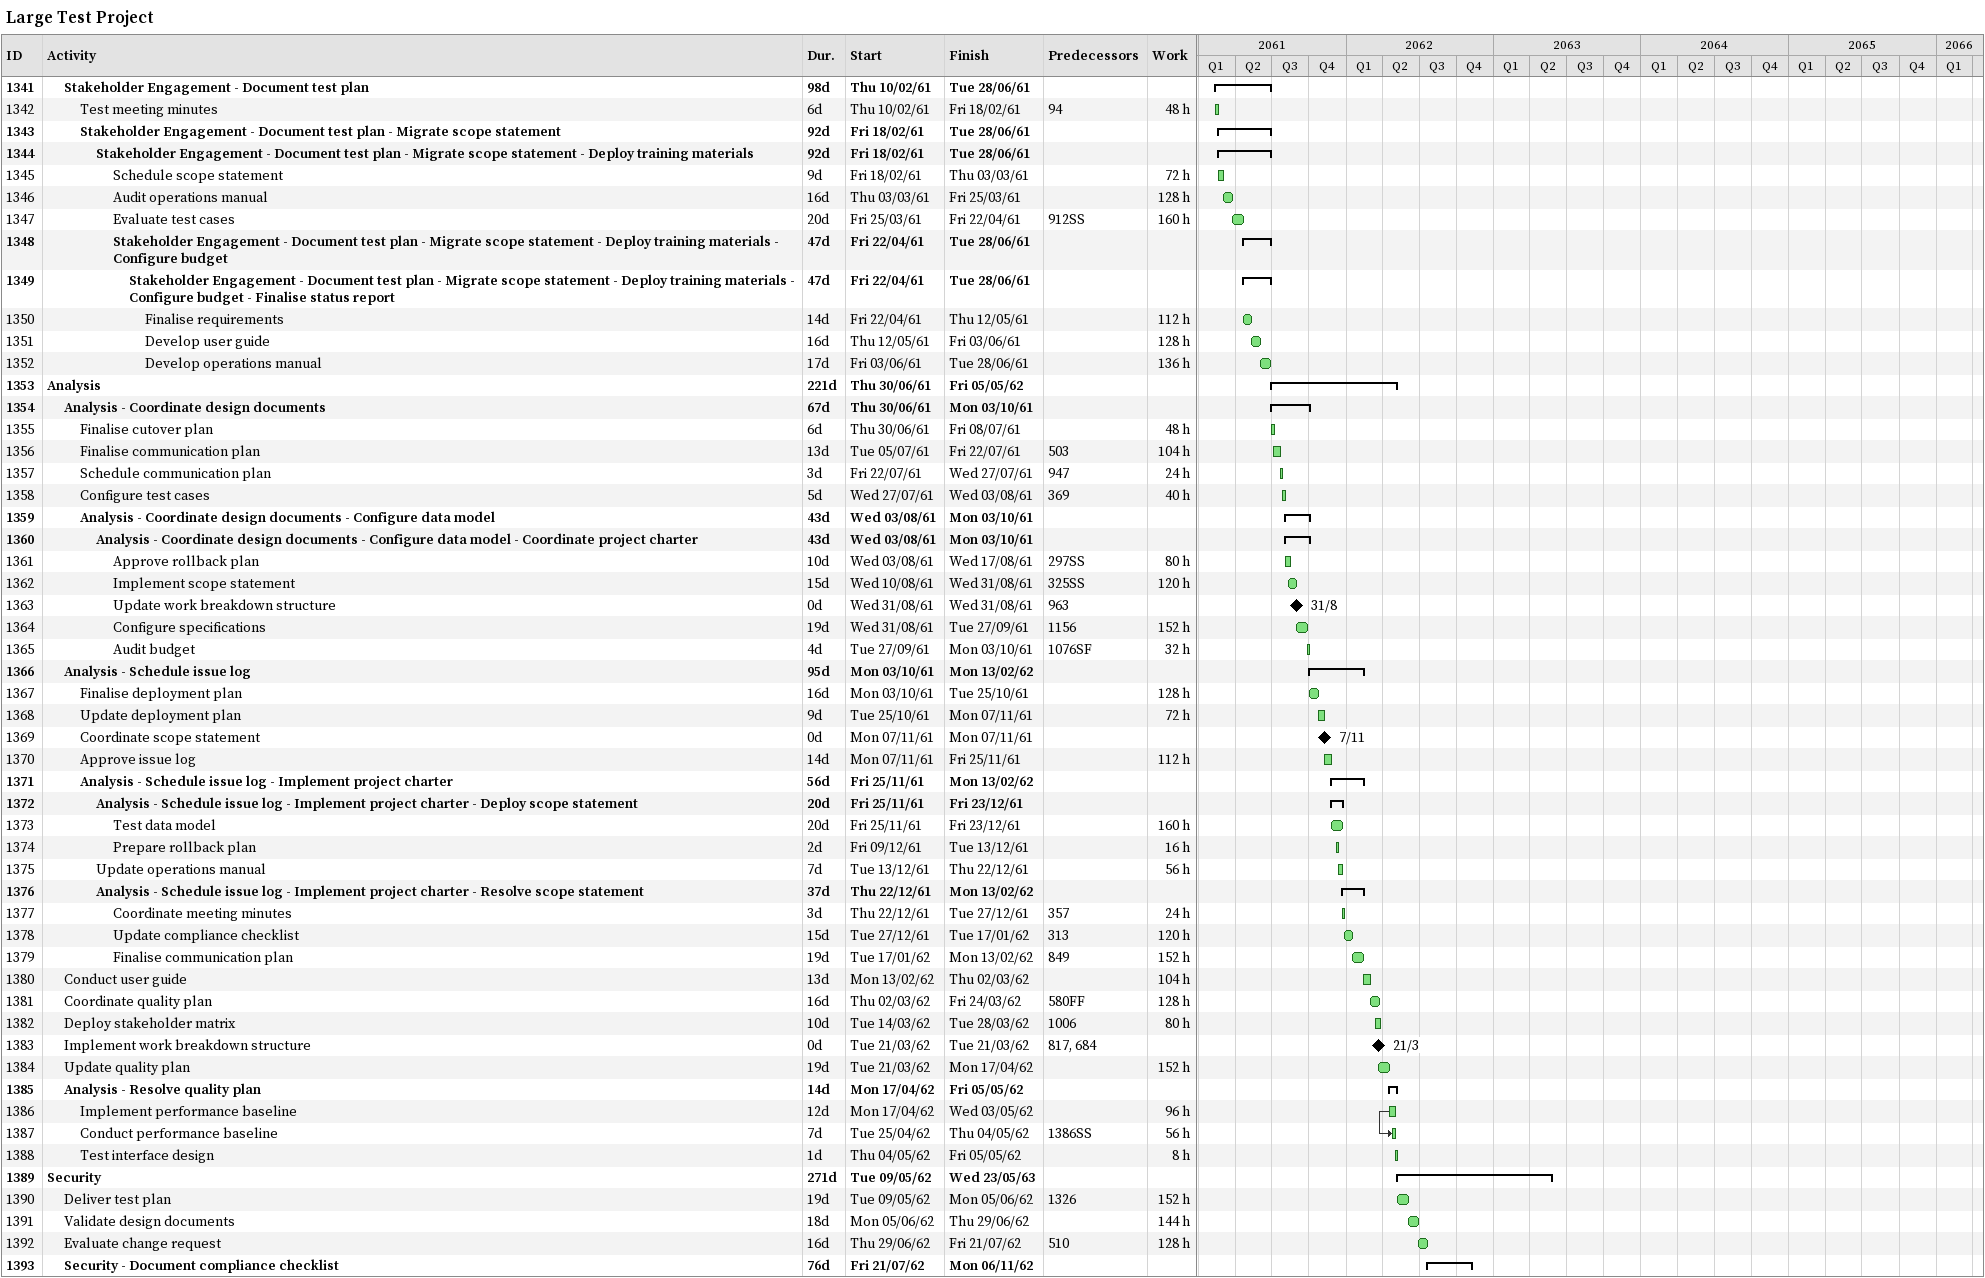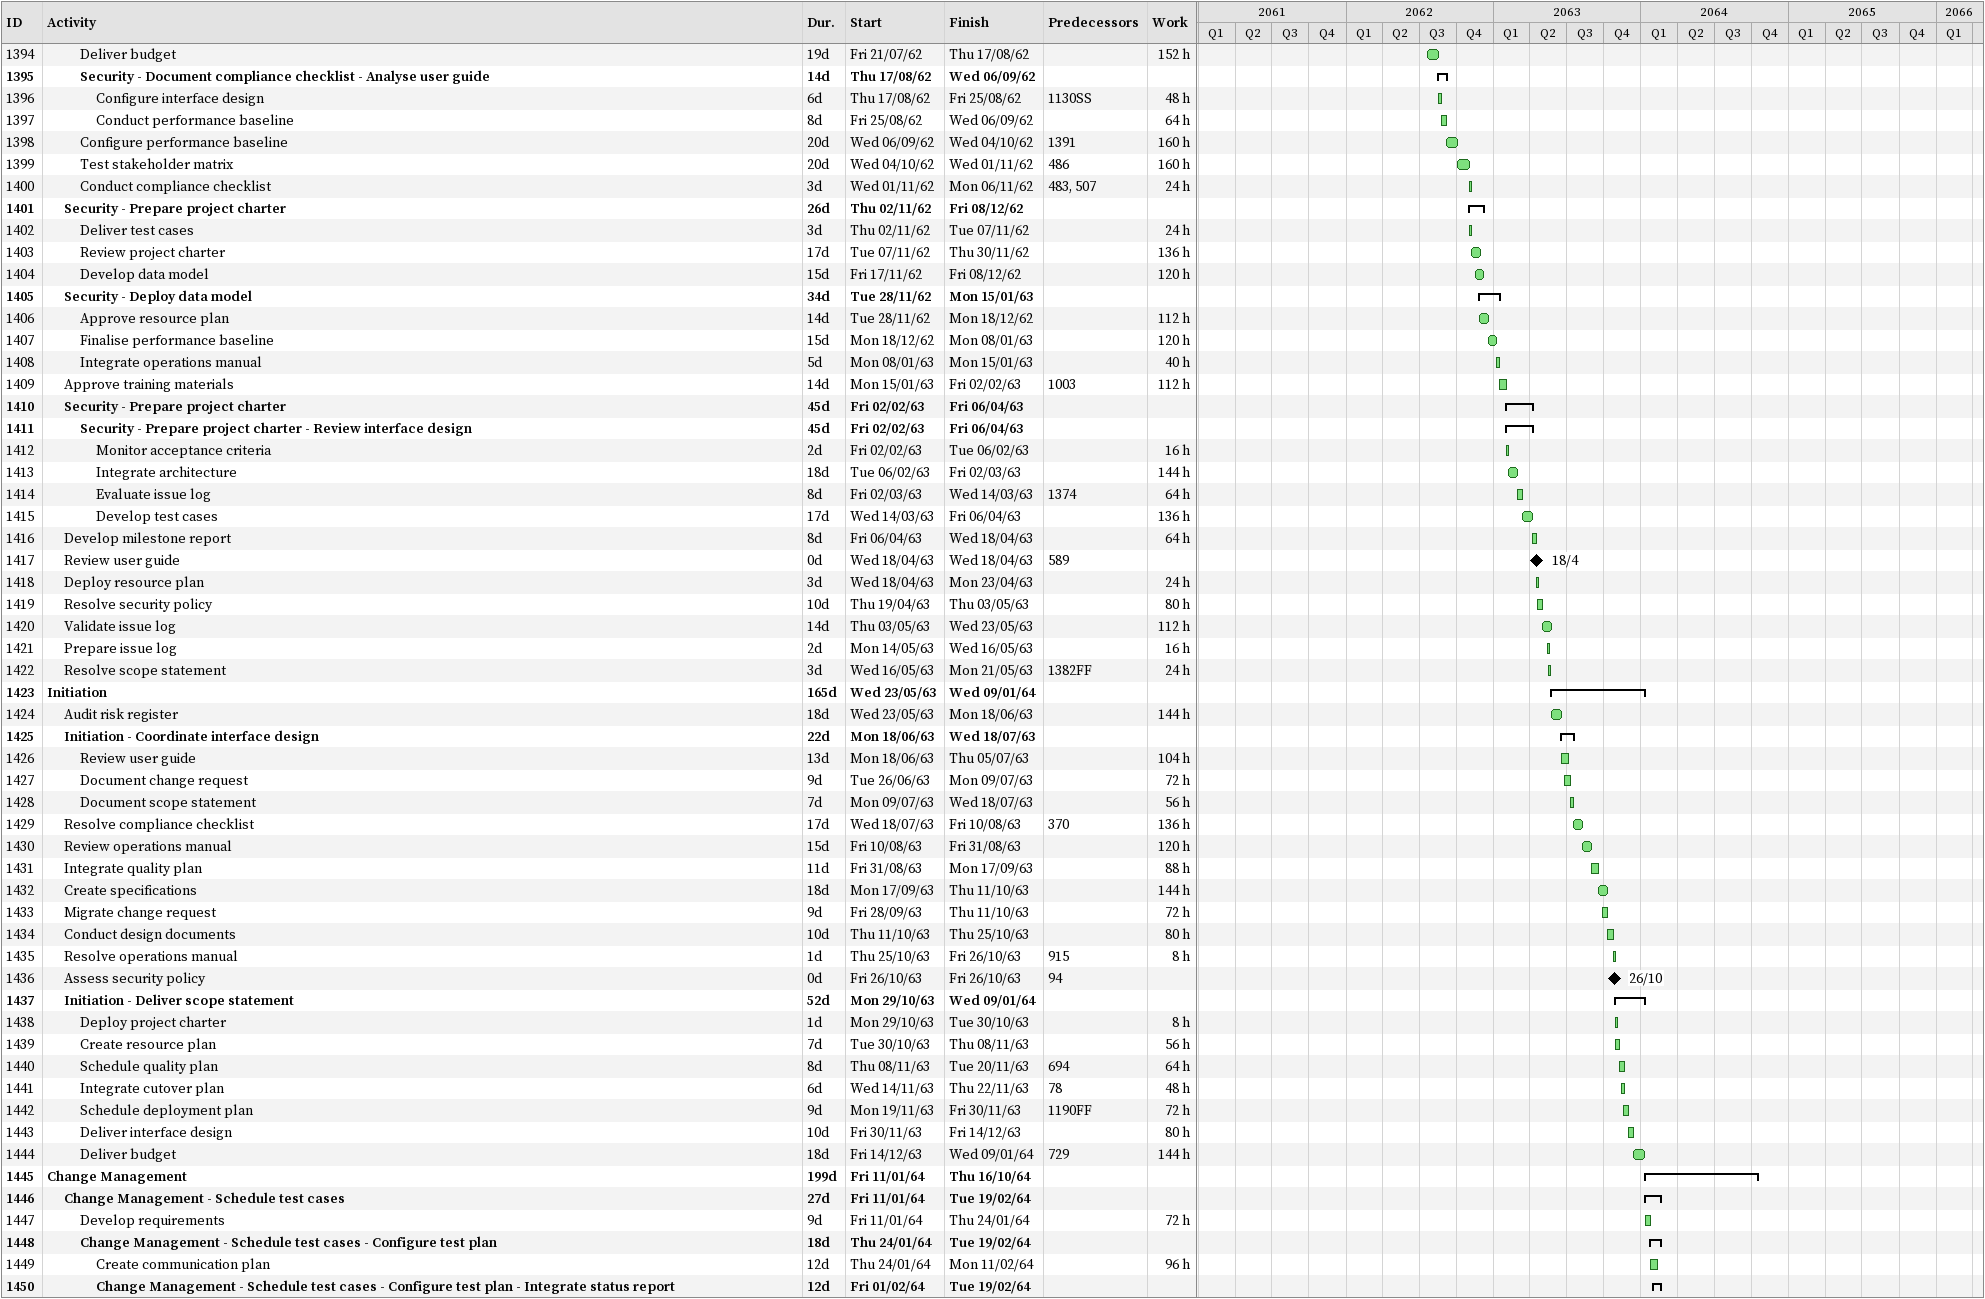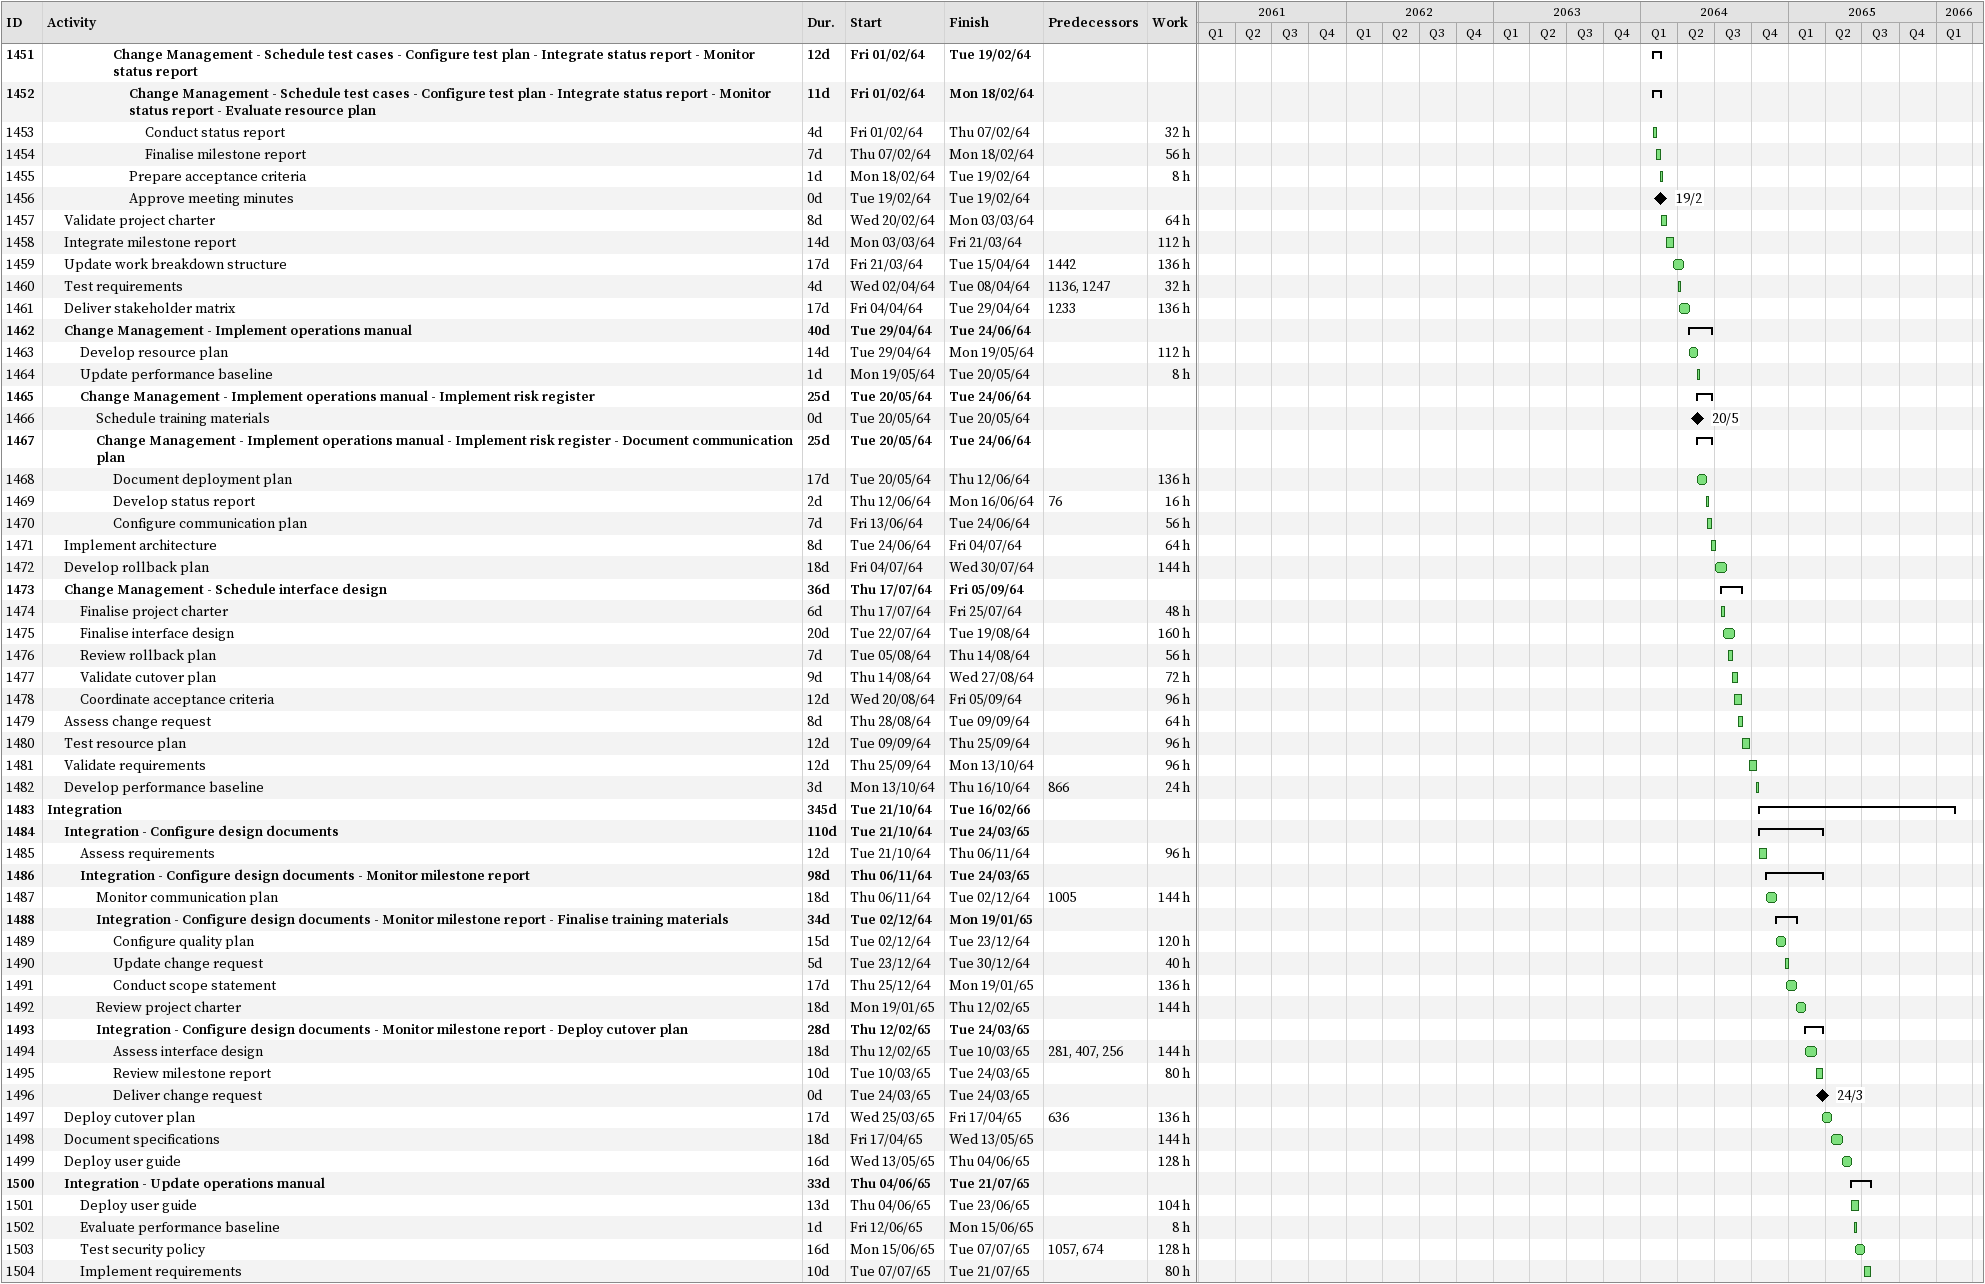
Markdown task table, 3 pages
Large Test Project

| ID | Level | Task | Duration | Start | Finish | Predecessors | Work (h) |
|---|---|---|---|---|---|---|---|
| 1341 | 2 | **Stakeholder Engagement - Document test plan** | 98d | 2061-02-10 | 2061-06-28 |  |  |
| 1342 | 3 | Test meeting minutes | 6d | 2061-02-10 | 2061-02-18 | 94 | 48 |
| 1343 | 3 | **Stakeholder Engagement - Document test plan - Migrate scope statement** | 92d | 2061-02-18 | 2061-06-28 |  |  |
| 1344 | 4 | **Stakeholder Engagement - Document test plan - Migrate scope statement - Deploy training materials** | 92d | 2061-02-18 | 2061-06-28 |  |  |
| 1345 | 5 | Schedule scope statement | 9d | 2061-02-18 | 2061-03-03 |  | 72 |
| 1346 | 5 | Audit operations manual | 16d | 2061-03-03 | 2061-03-25 |  | 128 |
| 1347 | 5 | Evaluate test cases | 20d | 2061-03-25 | 2061-04-22 | 912SS | 160 |
| 1348 | 5 | **Stakeholder Engagement - Document test plan - Migrate scope statement - Deploy training materials - Configure budget** | 47d | 2061-04-22 | 2061-06-28 |  |  |
| 1349 | 6 | **Stakeholder Engagement - Document test plan - Migrate scope statement - Deploy training materials - Configure budget - Finalise status report** | 47d | 2061-04-22 | 2061-06-28 |  |  |
| 1350 | 7 | Finalise requirements | 14d | 2061-04-22 | 2061-05-12 |  | 112 |
| 1351 | 7 | Develop user guide | 16d | 2061-05-12 | 2061-06-03 |  | 128 |
| 1352 | 7 | Develop operations manual | 17d | 2061-06-03 | 2061-06-28 |  | 136 |
| 1353 | 1 | **Analysis** | 221d | 2061-06-30 | 2062-05-05 |  |  |
| 1354 | 2 | **Analysis - Coordinate design documents** | 67d | 2061-06-30 | 2061-10-03 |  |  |
| 1355 | 3 | Finalise cutover plan | 6d | 2061-06-30 | 2061-07-08 |  | 48 |
| 1356 | 3 | Finalise communication plan | 13d | 2061-07-05 | 2061-07-22 | 503 | 104 |
| 1357 | 3 | Schedule communication plan | 3d | 2061-07-22 | 2061-07-27 | 947 | 24 |
| 1358 | 3 | Configure test cases | 5d | 2061-07-27 | 2061-08-03 | 369 | 40 |
| 1359 | 3 | **Analysis - Coordinate design documents - Configure data model** | 43d | 2061-08-03 | 2061-10-03 |  |  |
| 1360 | 4 | **Analysis - Coordinate design documents - Configure data model - Coordinate project charter** | 43d | 2061-08-03 | 2061-10-03 |  |  |
| 1361 | 5 | Approve rollback plan | 10d | 2061-08-03 | 2061-08-17 | 297SS | 80 |
| 1362 | 5 | Implement scope statement | 15d | 2061-08-10 | 2061-08-31 | 325SS | 120 |
| 1363 | 5 | Update work breakdown structure | 0d | 2061-08-31 | 2061-08-31 | 963 |  |
| 1364 | 5 | Configure specifications | 19d | 2061-08-31 | 2061-09-27 | 1156 | 152 |
| 1365 | 5 | Audit budget | 4d | 2061-09-27 | 2061-10-03 | 1076SF | 32 |
| 1366 | 2 | **Analysis - Schedule issue log** | 95d | 2061-10-03 | 2062-02-13 |  |  |
| 1367 | 3 | Finalise deployment plan | 16d | 2061-10-03 | 2061-10-25 |  | 128 |
| 1368 | 3 | Update deployment plan | 9d | 2061-10-25 | 2061-11-07 |  | 72 |
| 1369 | 3 | Coordinate scope statement | 0d | 2061-11-07 | 2061-11-07 |  |  |
| 1370 | 3 | Approve issue log | 14d | 2061-11-07 | 2061-11-25 |  | 112 |
| 1371 | 3 | **Analysis - Schedule issue log - Implement project charter** | 56d | 2061-11-25 | 2062-02-13 |  |  |
| 1372 | 4 | **Analysis - Schedule issue log - Implement project charter - Deploy scope statement** | 20d | 2061-11-25 | 2061-12-23 |  |  |
| 1373 | 5 | Test data model | 20d | 2061-11-25 | 2061-12-23 |  | 160 |
| 1374 | 5 | Prepare rollback plan | 2d | 2061-12-09 | 2061-12-13 |  | 16 |
| 1375 | 4 | Update operations manual | 7d | 2061-12-13 | 2061-12-22 |  | 56 |
| 1376 | 4 | **Analysis - Schedule issue log - Implement project charter - Resolve scope statement** | 37d | 2061-12-22 | 2062-02-13 |  |  |
| 1377 | 5 | Coordinate meeting minutes | 3d | 2061-12-22 | 2061-12-27 | 357 | 24 |
| 1378 | 5 | Update compliance checklist | 15d | 2061-12-27 | 2062-01-17 | 313 | 120 |
| 1379 | 5 | Finalise communication plan | 19d | 2062-01-17 | 2062-02-13 | 849 | 152 |
| 1380 | 2 | Conduct user guide | 13d | 2062-02-13 | 2062-03-02 |  | 104 |
| 1381 | 2 | Coordinate quality plan | 16d | 2062-03-02 | 2062-03-24 | 580FF | 128 |
| 1382 | 2 | Deploy stakeholder matrix | 10d | 2062-03-14 | 2062-03-28 | 1006 | 80 |
| 1383 | 2 | Implement work breakdown structure | 0d | 2062-03-21 | 2062-03-21 | 817, 684 |  |
| 1384 | 2 | Update quality plan | 19d | 2062-03-21 | 2062-04-17 |  | 152 |
| 1385 | 2 | **Analysis - Resolve quality plan** | 14d | 2062-04-17 | 2062-05-05 |  |  |
| 1386 | 3 | Implement performance baseline | 12d | 2062-04-17 | 2062-05-03 |  | 96 |
| 1387 | 3 | Conduct performance baseline | 7d | 2062-04-25 | 2062-05-04 | 1386SS | 56 |
| 1388 | 3 | Test interface design | 1d | 2062-05-04 | 2062-05-05 |  | 8 |
| 1389 | 1 | **Security** | 271d | 2062-05-09 | 2063-05-23 |  |  |
| 1390 | 2 | Deliver test plan | 19d | 2062-05-09 | 2062-06-05 | 1326 | 152 |
| 1391 | 2 | Validate design documents | 18d | 2062-06-05 | 2062-06-29 |  | 144 |
| 1392 | 2 | Evaluate change request | 16d | 2062-06-29 | 2062-07-21 | 510 | 128 |
| 1393 | 2 | **Security - Document compliance checklist** | 76d | 2062-07-21 | 2062-11-06 |  |  |
| 1394 | 3 | Deliver budget | 19d | 2062-07-21 | 2062-08-17 |  | 152 |
| 1395 | 3 | **Security - Document compliance checklist - Analyse user guide** | 14d | 2062-08-17 | 2062-09-06 |  |  |
| 1396 | 4 | Configure interface design | 6d | 2062-08-17 | 2062-08-25 | 1130SS | 48 |
| 1397 | 4 | Conduct performance baseline | 8d | 2062-08-25 | 2062-09-06 |  | 64 |
| 1398 | 3 | Configure performance baseline | 20d | 2062-09-06 | 2062-10-04 | 1391 | 160 |
| 1399 | 3 | Test stakeholder matrix | 20d | 2062-10-04 | 2062-11-01 | 486 | 160 |
| 1400 | 3 | Conduct compliance checklist | 3d | 2062-11-01 | 2062-11-06 | 483, 507 | 24 |
| 1401 | 2 | **Security - Prepare project charter** | 26d | 2062-11-02 | 2062-12-08 |  |  |
| 1402 | 3 | Deliver test cases | 3d | 2062-11-02 | 2062-11-07 |  | 24 |
| 1403 | 3 | Review project charter | 17d | 2062-11-07 | 2062-11-30 |  | 136 |
| 1404 | 3 | Develop data model | 15d | 2062-11-17 | 2062-12-08 |  | 120 |
| 1405 | 2 | **Security - Deploy data model** | 34d | 2062-11-28 | 2063-01-15 |  |  |
| 1406 | 3 | Approve resource plan | 14d | 2062-11-28 | 2062-12-18 |  | 112 |
| 1407 | 3 | Finalise performance baseline | 15d | 2062-12-18 | 2063-01-08 |  | 120 |
| 1408 | 3 | Integrate operations manual | 5d | 2063-01-08 | 2063-01-15 |  | 40 |
| 1409 | 2 | Approve training materials | 14d | 2063-01-15 | 2063-02-02 | 1003 | 112 |
| 1410 | 2 | **Security - Prepare project charter** | 45d | 2063-02-02 | 2063-04-06 |  |  |
| 1411 | 3 | **Security - Prepare project charter - Review interface design** | 45d | 2063-02-02 | 2063-04-06 |  |  |
| 1412 | 4 | Monitor acceptance criteria | 2d | 2063-02-02 | 2063-02-06 |  | 16 |
| 1413 | 4 | Integrate architecture | 18d | 2063-02-06 | 2063-03-02 |  | 144 |
| 1414 | 4 | Evaluate issue log | 8d | 2063-03-02 | 2063-03-14 | 1374 | 64 |
| 1415 | 4 | Develop test cases | 17d | 2063-03-14 | 2063-04-06 |  | 136 |
| 1416 | 2 | Develop milestone report | 8d | 2063-04-06 | 2063-04-18 |  | 64 |
| 1417 | 2 | Review user guide | 0d | 2063-04-18 | 2063-04-18 | 589 |  |
| 1418 | 2 | Deploy resource plan | 3d | 2063-04-18 | 2063-04-23 |  | 24 |
| 1419 | 2 | Resolve security policy | 10d | 2063-04-19 | 2063-05-03 |  | 80 |
| 1420 | 2 | Validate issue log | 14d | 2063-05-03 | 2063-05-23 |  | 112 |
| 1421 | 2 | Prepare issue log | 2d | 2063-05-14 | 2063-05-16 |  | 16 |
| 1422 | 2 | Resolve scope statement | 3d | 2063-05-16 | 2063-05-21 | 1382FF | 24 |
| 1423 | 1 | **Initiation** | 165d | 2063-05-23 | 2064-01-09 |  |  |
| 1424 | 2 | Audit risk register | 18d | 2063-05-23 | 2063-06-18 |  | 144 |
| 1425 | 2 | **Initiation - Coordinate interface design** | 22d | 2063-06-18 | 2063-07-18 |  |  |
| 1426 | 3 | Review user guide | 13d | 2063-06-18 | 2063-07-05 |  | 104 |
| 1427 | 3 | Document change request | 9d | 2063-06-26 | 2063-07-09 |  | 72 |
| 1428 | 3 | Document scope statement | 7d | 2063-07-09 | 2063-07-18 |  | 56 |
| 1429 | 2 | Resolve compliance checklist | 17d | 2063-07-18 | 2063-08-10 | 370 | 136 |
| 1430 | 2 | Review operations manual | 15d | 2063-08-10 | 2063-08-31 |  | 120 |
| 1431 | 2 | Integrate quality plan | 11d | 2063-08-31 | 2063-09-17 |  | 88 |
| 1432 | 2 | Create specifications | 18d | 2063-09-17 | 2063-10-11 |  | 144 |
| 1433 | 2 | Migrate change request | 9d | 2063-09-28 | 2063-10-11 |  | 72 |
| 1434 | 2 | Conduct design documents | 10d | 2063-10-11 | 2063-10-25 |  | 80 |
| 1435 | 2 | Resolve operations manual | 1d | 2063-10-25 | 2063-10-26 | 915 | 8 |
| 1436 | 2 | Assess security policy | 0d | 2063-10-26 | 2063-10-26 | 94 |  |
| 1437 | 2 | **Initiation - Deliver scope statement** | 52d | 2063-10-29 | 2064-01-09 |  |  |
| 1438 | 3 | Deploy project charter | 1d | 2063-10-29 | 2063-10-30 |  | 8 |
| 1439 | 3 | Create resource plan | 7d | 2063-10-30 | 2063-11-08 |  | 56 |
| 1440 | 3 | Schedule quality plan | 8d | 2063-11-08 | 2063-11-20 | 694 | 64 |
| 1441 | 3 | Integrate cutover plan | 6d | 2063-11-14 | 2063-11-22 | 78 | 48 |
| 1442 | 3 | Schedule deployment plan | 9d | 2063-11-19 | 2063-11-30 | 1190FF | 72 |
| 1443 | 3 | Deliver interface design | 10d | 2063-11-30 | 2063-12-14 |  | 80 |
| 1444 | 3 | Deliver budget | 18d | 2063-12-14 | 2064-01-09 | 729 | 144 |
| 1445 | 1 | **Change Management** | 199d | 2064-01-11 | 2064-10-16 |  |  |
| 1446 | 2 | **Change Management - Schedule test cases** | 27d | 2064-01-11 | 2064-02-19 |  |  |
| 1447 | 3 | Develop requirements | 9d | 2064-01-11 | 2064-01-24 |  | 72 |
| 1448 | 3 | **Change Management - Schedule test cases - Configure test plan** | 18d | 2064-01-24 | 2064-02-19 |  |  |
| 1449 | 4 | Create communication plan | 12d | 2064-01-24 | 2064-02-11 |  | 96 |
| 1450 | 4 | **Change Management - Schedule test cases - Configure test plan - Integrate status report** | 12d | 2064-02-01 | 2064-02-19 |  |  |
| 1451 | 5 | **Change Management - Schedule test cases - Configure test plan - Integrate status report - Monitor status report** | 12d | 2064-02-01 | 2064-02-19 |  |  |
| 1452 | 6 | **Change Management - Schedule test cases - Configure test plan - Integrate status report - Monitor status report - Evaluate resource plan** | 11d | 2064-02-01 | 2064-02-18 |  |  |
| 1453 | 7 | Conduct status report | 4d | 2064-02-01 | 2064-02-07 |  | 32 |
| 1454 | 7 | Finalise milestone report | 7d | 2064-02-07 | 2064-02-18 |  | 56 |
| 1455 | 6 | Prepare acceptance criteria | 1d | 2064-02-18 | 2064-02-19 |  | 8 |
| 1456 | 6 | Approve meeting minutes | 0d | 2064-02-19 | 2064-02-19 |  |  |
| 1457 | 2 | Validate project charter | 8d | 2064-02-20 | 2064-03-03 |  | 64 |
| 1458 | 2 | Integrate milestone report | 14d | 2064-03-03 | 2064-03-21 |  | 112 |
| 1459 | 2 | Update work breakdown structure | 17d | 2064-03-21 | 2064-04-15 | 1442 | 136 |
| 1460 | 2 | Test requirements | 4d | 2064-04-02 | 2064-04-08 | 1136, 1247 | 32 |
| 1461 | 2 | Deliver stakeholder matrix | 17d | 2064-04-04 | 2064-04-29 | 1233 | 136 |
| 1462 | 2 | **Change Management - Implement operations manual** | 40d | 2064-04-29 | 2064-06-24 |  |  |
| 1463 | 3 | Develop resource plan | 14d | 2064-04-29 | 2064-05-19 |  | 112 |
| 1464 | 3 | Update performance baseline | 1d | 2064-05-19 | 2064-05-20 |  | 8 |
| 1465 | 3 | **Change Management - Implement operations manual - Implement risk register** | 25d | 2064-05-20 | 2064-06-24 |  |  |
| 1466 | 4 | Schedule training materials | 0d | 2064-05-20 | 2064-05-20 |  |  |
| 1467 | 4 | **Change Management - Implement operations manual - Implement risk register - Document communication plan** | 25d | 2064-05-20 | 2064-06-24 |  |  |
| 1468 | 5 | Document deployment plan | 17d | 2064-05-20 | 2064-06-12 |  | 136 |
| 1469 | 5 | Develop status report | 2d | 2064-06-12 | 2064-06-16 | 76 | 16 |
| 1470 | 5 | Configure communication plan | 7d | 2064-06-13 | 2064-06-24 |  | 56 |
| 1471 | 2 | Implement architecture | 8d | 2064-06-24 | 2064-07-04 |  | 64 |
| 1472 | 2 | Develop rollback plan | 18d | 2064-07-04 | 2064-07-30 |  | 144 |
| 1473 | 2 | **Change Management - Schedule interface design** | 36d | 2064-07-17 | 2064-09-05 |  |  |
| 1474 | 3 | Finalise project charter | 6d | 2064-07-17 | 2064-07-25 |  | 48 |
| 1475 | 3 | Finalise interface design | 20d | 2064-07-22 | 2064-08-19 |  | 160 |
| 1476 | 3 | Review rollback plan | 7d | 2064-08-05 | 2064-08-14 |  | 56 |
| 1477 | 3 | Validate cutover plan | 9d | 2064-08-14 | 2064-08-27 |  | 72 |
| 1478 | 3 | Coordinate acceptance criteria | 12d | 2064-08-20 | 2064-09-05 |  | 96 |
| 1479 | 2 | Assess change request | 8d | 2064-08-28 | 2064-09-09 |  | 64 |
| 1480 | 2 | Test resource plan | 12d | 2064-09-09 | 2064-09-25 |  | 96 |
| 1481 | 2 | Validate requirements | 12d | 2064-09-25 | 2064-10-13 |  | 96 |
| 1482 | 2 | Develop performance baseline | 3d | 2064-10-13 | 2064-10-16 | 866 | 24 |
| 1483 | 1 | **Integration** | 345d | 2064-10-21 | 2066-02-16 |  |  |
| 1484 | 2 | **Integration - Configure design documents** | 110d | 2064-10-21 | 2065-03-24 |  |  |
| 1485 | 3 | Assess requirements | 12d | 2064-10-21 | 2064-11-06 |  | 96 |
| 1486 | 3 | **Integration - Configure design documents - Monitor milestone report** | 98d | 2064-11-06 | 2065-03-24 |  |  |
| 1487 | 4 | Monitor communication plan | 18d | 2064-11-06 | 2064-12-02 | 1005 | 144 |
| 1488 | 4 | **Integration - Configure design documents - Monitor milestone report - Finalise training materials** | 34d | 2064-12-02 | 2065-01-19 |  |  |
| 1489 | 5 | Configure quality plan | 15d | 2064-12-02 | 2064-12-23 |  | 120 |
| 1490 | 5 | Update change request | 5d | 2064-12-23 | 2064-12-30 |  | 40 |
| 1491 | 5 | Conduct scope statement | 17d | 2064-12-25 | 2065-01-19 |  | 136 |
| 1492 | 4 | Review project charter | 18d | 2065-01-19 | 2065-02-12 |  | 144 |
| 1493 | 4 | **Integration - Configure design documents - Monitor milestone report - Deploy cutover plan** | 28d | 2065-02-12 | 2065-03-24 |  |  |
| 1494 | 5 | Assess interface design | 18d | 2065-02-12 | 2065-03-10 | 281, 407, 256 | 144 |
| 1495 | 5 | Review milestone report | 10d | 2065-03-10 | 2065-03-24 |  | 80 |
| 1496 | 5 | Deliver change request | 0d | 2065-03-24 | 2065-03-24 |  |  |
| 1497 | 2 | Deploy cutover plan | 17d | 2065-03-25 | 2065-04-17 | 636 | 136 |
| 1498 | 2 | Document specifications | 18d | 2065-04-17 | 2065-05-13 |  | 144 |
| 1499 | 2 | Deploy user guide | 16d | 2065-05-13 | 2065-06-04 |  | 128 |
| 1500 | 2 | **Integration - Update operations manual** | 33d | 2065-06-04 | 2065-07-21 |  |  |
| 1501 | 3 | Deploy user guide | 13d | 2065-06-04 | 2065-06-23 |  | 104 |
| 1502 | 3 | Evaluate performance baseline | 1d | 2065-06-12 | 2065-06-15 |  | 8 |
| 1503 | 3 | Test security policy | 16d | 2065-06-15 | 2065-07-07 | 1057, 674 | 128 |
| 1504 | 3 | Implement requirements | 10d | 2065-07-07 | 2065-07-21 |  | 80 |
